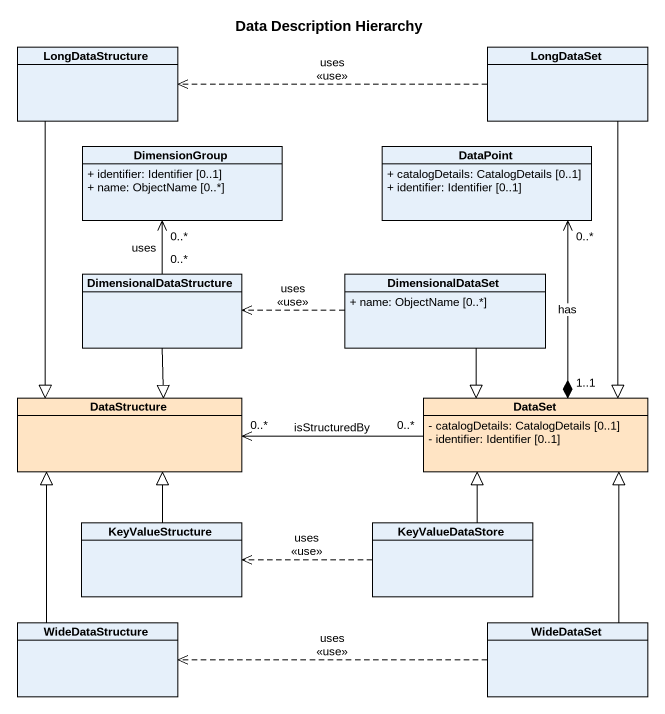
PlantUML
@startuml
title Data Description Hierarchy
hide circle
hide empty members
skinparam classAttributeIconSize 0
class LongDataStructure
class LongDataSet
class DimensionGroup {
  + identifier: Identifier [0..1]
  + name: ObjectName [0..*]
}
class DataPoint {
  + catalogDetails: CatalogDetails [0..1]
  + identifier: Identifier [0..1]
}
class DimensionalDataStructure
class DimensionalDataSet {
  + name: ObjectName [0..*]
}
class DataStructure #FFE4C4
class DataSet #FFE4C4 {
  - catalogDetails: CatalogDetails [0..1]
  - identifier: Identifier [0..1]
}
class KeyValueStructure
class KeyValueDataStore
class WideDataStructure
class WideDataSet
LongDataStructure --|> DataStructure
LongDataSet .left.> LongDataStructure : uses\n<<use>>
LongDataSet --|> DataSet
DataPoint "0..*" <--* "1..1" DataSet : has
DimensionalDataStructure "0..*" -up-> "0..*" DimensionGroup : uses
DimensionalDataStructure --|> DataStructure
DimensionalDataSet .left.> DimensionalDataStructure : uses\n<<use>>
DimensionalDataSet --|> DataSet
DataSet "0..*" -left-> "0..*" DataStructure : isStructuredBy
KeyValueStructure -up-|> DataStructure
KeyValueDataStore -up-|> DataSet
KeyValueDataStore .left.> KeyValueStructure : uses\n<<use>>
WideDataStructure -up-|> DataStructure
WideDataSet -up-|> DataSet
WideDataSet .left.> WideDataStructure : uses\n<<use>>
@enduml
